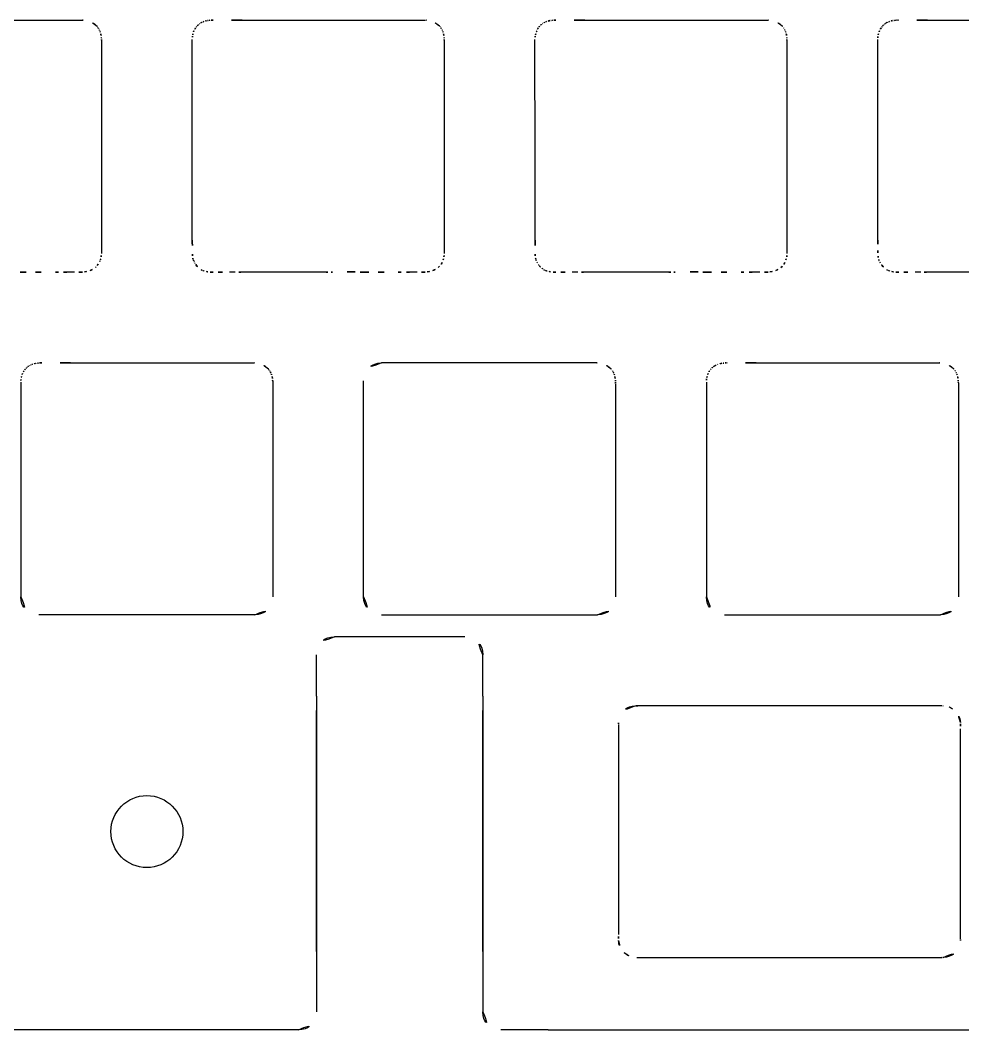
# Model space of a CAD drawing. Header units: millimetres. Extents: x 1963163760 to 1963164260, y 1135949646 to 1135950337.
# Drawn here: x 1963163989.2 to 1963164041.6, y 1135949843.2 to 1135949899.3 of the extents above; entities that cross this region are included whole.
import ezdxf

# ---------------------------------------------------------------- set-up
doc = ezdxf.new("R2010")
doc.units = ezdxf.units.MM

msp = doc.modelspace()

# ---------------------------------------------------------------- linework, layer by layer
for p, q in [((1963163982.452428, 1135949899.3461), (1963163992.644078, 1135949899.346359)), ((1963164001.502476, 1135949899.3461), (1963164011.694005, 1135949899.346359)), ((1963164020.552525, 1135949899.3461), (1963164030.744054, 1135949899.346359)), ((1963164039.602452, 1135949899.3461), (1963164049.79398, 1135949899.346359)), ((1963163993.688267, 1135949898.19255), (1963163993.688145, 1135949898.107361)), ((1963163993.688267, 1135949898.235122), (1963163993.688359, 1135949898.213836)), ((1963163993.688359, 1135949898.213836), (1963163993.688267, 1135949898.19255)), ((1963163998.738194, 1135949891.518127), (1963163998.733067, 1135949898.274902)), ((1963164012.738316, 1135949898.19255), (1963164012.738194, 1135949898.107361)), ((1963164012.738316, 1135949898.235122), (1963164012.738377, 1135949898.213836)), ((1963164012.738377, 1135949898.213836), (1963164012.738316, 1135949898.19255)), ((1963164017.788121, 1135949891.518127), (1963164017.782994, 1135949898.274902)), ((1963164031.788243, 1135949898.19255), (1963164031.788121, 1135949898.107361)), ((1963164031.788365, 1135949898.235122), (1963164031.788243, 1135949898.19255)), ((1963164036.83817, 1135949891.518127), (1963164036.833043, 1135949898.274903)), ((1963163993.688145, 1135949898.107361), (1963163993.688298, 1135949897.767265)), ((1963163993.688298, 1135949897.767265), (1963163993.688267, 1135949897.42717)), ((1963164012.738194, 1135949898.107361), (1963164012.738316, 1135949897.42717)), ((1963164031.788121, 1135949898.107361), (1963164031.788304, 1135949897.767265)), ((1963164031.788304, 1135949897.767265), (1963164031.788243, 1135949897.42717)), ((1963163993.688267, 1135949897.42717), (1963163993.68784, 1135949895.293651)), ((1963164012.738316, 1135949897.42717), (1963164012.737889, 1135949895.293651)), ((1963164031.788243, 1135949897.42717), (1963164031.787877, 1135949895.293651)), ((1963163993.68784, 1135949895.293651), (1963163993.687901, 1135949894.226883)), ((1963164012.737889, 1135949895.293651), (1963164012.73795, 1135949894.226883)), ((1963164031.787877, 1135949895.293651), (1963164031.787999, 1135949894.226883)), ((1963163993.687901, 1135949894.226883), (1963163993.688267, 1135949893.16011)), ((1963164012.73795, 1135949894.226883), (1963164012.738316, 1135949893.16011)), ((1963164031.787999, 1135949894.226883), (1963164031.788243, 1135949893.16011)), ((1963163993.688267, 1135949893.16011), (1963163993.689976, 1135949886.381668)), ((1963164012.738316, 1135949893.16011), (1963164012.739903, 1135949886.381668)), ((1963164031.788243, 1135949893.16011), (1963164031.789952, 1135949886.381668)), ((1963163998.738621, 1135949890.748119), (1963163998.738194, 1135949891.518127)), ((1963164017.788609, 1135949890.748119), (1963164017.788121, 1135949891.518127)), ((1963164036.838658, 1135949890.748119), (1963164036.83817, 1135949891.518127)), ((1963163998.738927, 1135949889.9781), (1963163998.738621, 1135949890.748119)), ((1963164017.788914, 1135949889.9781), (1963164017.788609, 1135949890.748119)), ((1963164036.838963, 1135949889.9781), (1963164036.838658, 1135949890.748119)), ((1963163998.739049, 1135949888.438003), (1963163998.738927, 1135949889.9781)), ((1963164017.789098, 1135949888.438003), (1963164017.788914, 1135949889.9781)), ((1963164036.839146, 1135949888.438003), (1963164036.838963, 1135949889.9781)), ((1963163998.739171, 1135949887.777063), (1963163998.739049, 1135949888.438003)), ((1963164017.789189, 1135949887.777063), (1963164017.789098, 1135949888.438003)), ((1963164036.839238, 1135949887.777063), (1963164036.839146, 1135949888.438003)), ((1963163998.739415, 1135949887.446651), (1963163998.739171, 1135949887.777063)), ((1963164017.789403, 1135949887.446651), (1963164017.789189, 1135949887.777063)), ((1963164036.839452, 1135949887.446651), (1963164036.839238, 1135949887.777063)), ((1963163998.739903, 1135949887.116318), (1963163998.739415, 1135949887.446651)), ((1963164017.78983, 1135949887.116318), (1963164017.789403, 1135949887.446651)), ((1963164036.839879, 1135949887.116318), (1963164036.839452, 1135949887.446651)), ((1963163991.974644, 1135949885.348581), (1963163991.762486, 1135949885.349411)), ((1963163992.186803, 1135949885.347534), (1963163991.974644, 1135949885.348581)), ((1963164001.120213, 1135949885.345083), (1963164000.805089, 1135949885.343735)), ((1963164001.609959, 1135949885.345972), (1963164001.435338, 1135949885.345947)), ((1963164001.784459, 1135949885.345825), (1963164001.609959, 1135949885.345972)), ((1963164002.48264, 1135949885.345533), (1963164001.784459, 1135949885.345825)), ((1963164003.180821, 1135949885.345413), (1963164002.48264, 1135949885.345533)), ((1963164004.675328, 1135949885.34522), (1963164003.180821, 1135949885.345413)), ((1963164005.422581, 1135949885.345054), (1963164004.675328, 1135949885.34522)), ((1963164006.169835, 1135949885.34465), (1963164005.422581, 1135949885.345054)), ((1963164011.024571, 1135949885.348581), (1963164010.812535, 1135949885.349411)), ((1963164011.236729, 1135949885.347534), (1963164011.024571, 1135949885.348581)), ((1963164020.170262, 1135949885.345083), (1963164019.855107, 1135949885.343735)), ((1963164020.659886, 1135949885.345972), (1963164020.485387, 1135949885.345947)), ((1963164020.834508, 1135949885.345825), (1963164020.659886, 1135949885.345972)), ((1963164021.532628, 1135949885.345533), (1963164020.834508, 1135949885.345825)), ((1963164022.230748, 1135949885.345413), (1963164021.532628, 1135949885.345533)), ((1963164023.725255, 1135949885.34522), (1963164022.230748, 1135949885.345413)), ((1963164024.472508, 1135949885.345054), (1963164023.725255, 1135949885.34522)), ((1963164025.219762, 1135949885.34465), (1963164024.472508, 1135949885.345054)), ((1963164030.07462, 1135949885.348581), (1963164029.862584, 1135949885.349411)), ((1963164030.286656, 1135949885.347534), (1963164030.07462, 1135949885.348581)), ((1963164039.22025, 1135949885.345083), (1963164038.905064, 1135949885.343735)), ((1963164039.709935, 1135949885.345972), (1963164039.535435, 1135949885.345947)), ((1963164039.884557, 1135949885.345825), (1963164039.709935, 1135949885.345972)), ((1963164040.582616, 1135949885.345533), (1963164039.884557, 1135949885.345825)), ((1963164041.280797, 1135949885.345413), (1963164040.582616, 1135949885.345533)), ((1963164042.775304, 1135949885.34522), (1963164041.280797, 1135949885.345413)), ((1963163991.977452, 1135949880.296112), (1963164002.16898, 1135949880.296358)), ((1963164030.077428, 1135949880.296112), (1963164040.269078, 1135949880.296356)), ((1963164022.263219, 1135949879.142532), (1963164022.263219, 1135949879.099952)), ((1963164022.263219, 1135949879.099952), (1963164022.263219, 1135949879.057373)), ((1963164041.313267, 1135949879.142532), (1963164041.313145, 1135949879.057373)), ((1963164041.313267, 1135949879.185135), (1963164041.313329, 1135949879.163828)), ((1963164041.313329, 1135949879.163828), (1963164041.313267, 1135949879.142532)), ((1963164023.549229, 1135949861.242889), (1963164023.494298, 1135949861.243103)), ((1963164040.299351, 1135949861.242706), (1963164023.549229, 1135949861.242889)), ((1963164040.387242, 1135949861.242752), (1963164040.299351, 1135949861.242706)), ((1963164005.636099, 1135949847.570992), (1963164005.636099, 1135949860.97127)), ((1963164014.884264, 1135949847.571297), (1963164014.884264, 1135949860.971042)), ((1963164022.428502, 1135949860.196121), (1963164022.428563, 1135949860.172226)), ((1963164022.428563, 1135949860.172226), (1963164022.428624, 1135949860.14833)), ((1963164022.428624, 1135949860.14833), (1963164022.42899, 1135949858.785347)), ((1963164041.428258, 1135949858.419346), (1963164041.427891, 1135949859.962623)), ((1963164022.42899, 1135949858.785347), (1963164022.429021, 1135949857.422355)), ((1963164041.428441, 1135949856.876049), (1963164041.428258, 1135949858.419346)), ((1963164022.429021, 1135949857.422355), (1963164022.428502, 1135949854.696365)), ((1963164041.428441, 1135949855.332748), (1963164041.428441, 1135949856.876049)), ((1963164041.428258, 1135949853.789444), (1963164041.428441, 1135949855.332748)), ((1963164022.428502, 1135949854.696365), (1963164022.42841, 1135949851.609756)), ((1963164041.4278, 1135949851.063499), (1963164041.428258, 1135949853.789444)), ((1963164022.42841, 1135949851.609756), (1963164022.428868, 1135949848.52317)), ((1963164041.42783, 1135949849.700531), (1963164041.4278, 1135949851.063499)), ((1963164041.428258, 1135949848.33757), (1963164041.42783, 1135949849.700531)), ((1963164041.428258, 1135949848.313675), (1963164041.428258, 1135949848.33757)), ((1963164041.428258, 1135949848.289779), (1963164041.428258, 1135949848.313675)), ((1963164014.884264, 1135949847.571297), (1963164014.884264, 1135949847.571297)), ((1963164023.436497, 1135949847.242203), (1963164040.387242, 1135949847.243057)), ((1963164018.52609, 1135949843.226216), (1963164259.31046, 1135949843.226216))]:
    msp.add_line(p, q)
at = {"linetype": 'ByBlock'}
for p, q in [((1963164021.219029, 1135949880.29636), (1963164009.258018, 1135949880.29636)), ((1963163989.208043, 1135949879.224899), (1963163989.208043, 1135949867.295419)), ((1963164003.209141, 1135949879.289932), (1963164003.209141, 1135949867.295419)), ((1963164008.258018, 1135949867.295419), (1963164008.258018, 1135949879.29636)), ((1963164022.263219, 1135949879.142532), (1963164022.263219, 1135949867.295419)), ((1963164027.308018, 1135949879.224899), (1963164027.308018, 1135949867.295419)), ((1963164041.313145, 1135949879.057373), (1963164041.313145, 1135949867.295419)), ((1963164002.209141, 1135949866.295419), (1963163990.208043, 1135949866.295419)), ((1963164009.258018, 1135949866.296017), (1963164021.263219, 1135949866.295419)), ((1963164028.308018, 1135949866.295419), (1963164040.313145, 1135949866.295419)), ((1963164013.884264, 1135949865.069616), (1963164006.636099, 1135949865.069616)), ((1963164005.636099, 1135949861.769616), (1963164005.636099, 1135949864.069616)), ((1963164014.884264, 1135949861.769616), (1963164014.884264, 1135949864.069616)), ((1963164005.636099, 1135949861.769616), (1963164005.636099, 1135949844.226216)), ((1963164014.884264, 1135949861.769616), (1963164014.884264, 1135949844.226216)), ((1963164004.636099, 1135949843.226216), (1963163915.883397, 1135949843.226216)), ((1963164018.52609, 1135949843.226216), (1963164015.884264, 1135949843.226216))]:
    msp.add_line(p, q, dxfattribs=at)
msp.add_circle((1963163996.214268, 1135949854.244903), 2)
for centre, radius, start, end in [((1963163992.989874, 1135949908.262251), 8.922595, 267.7789356, 268.1283727), ((1963163992.663872, 1135949898.287144), 1.057837, 42.2744278, 88.1262543), ((1963163999.77609, 1135949898.151177), 1.189038, 101.8272048, 109.4685797), ((1963163999.778617, 1135949898.14311), 1.197452, 99.234234, 101.8664408), ((1963163999.849616, 1135949897.513859), 1.830202, 94.2601978, 98.2669271), ((1963163999.866215, 1135949897.29032), 2.054356, 91.3202147, 94.2587184), ((1963163999.852208, 1135949893.952912), 5.391322, 89.8819469, 90.3541612), ((1963163999.823032, 1135949922.741014), 23.396826, 270.0986553, 270.3156793), ((1963164000.955755, 1135949671.658911), 227.687845, 89.8624262, 90.25260855), ((1963164011.398119, 1135949891.681262), 7.670805, 87.2751211, 87.7893802), ((1963164011.712312, 1135949898.282462), 1.062132, 43.9140604, 87.2759274), ((1963164018.827239, 1135949898.147947), 1.19245, 101.8529004, 109.4667088), ((1963164018.837854, 1135949898.090562), 1.250793, 99.2634088, 101.7888425), ((1963164018.899091, 1135949897.520398), 1.823648, 94.2612937, 98.2786188), ((1963164018.915967, 1135949897.292792), 2.051879, 91.3135057, 94.2589647), ((1963164018.902165, 1135949893.982494), 5.36174, 89.8816191, 90.3551448), ((1963164018.868931, 1135949922.741022), 23.396841, 270.1085181, 270.3255423), ((1963164020.00352, 1135949671.62307), 227.723692, 89.86186613, 90.25202116), ((1963164031.094888, 1135949908.36997), 9.030429, 267.7734808, 268.1168102), ((1963164030.763358, 1135949898.286039), 1.05895, 42.2988741, 88.1182587), ((1963164037.876065, 1135949898.151177), 1.189038, 101.8272048, 109.4685797), ((1963164037.875273, 1135949898.158535), 1.181674, 99.1895341, 101.8627141), ((1963164037.94914, 1135949897.520398), 1.823648, 94.2612937, 98.2786188), ((1963164037.966191, 1135949897.29032), 2.054356, 91.3202147, 94.2587184), ((1963164037.952183, 1135949893.952912), 5.391322, 89.8819469, 90.3541612), ((1963164037.919041, 1135949923.787666), 24.443483, 270.1037233, 270.3111713), ((1963164039.055626, 1135949671.683911), 227.662845, 89.86238522, 90.25263587), ((1963163993.179175, 1135949898.754332), 0.36228, 38.0054526, 42.4244241), ((1963163992.477619, 1135949898.228226), 1.239138, 31.7372436, 37.1996201), ((1963163992.856545, 1135949898.462336), 0.793726, 23.2208969, 31.7532412), ((1963163992.555739, 1135949898.320832), 1.126014, 18.6356165, 23.8029642), ((1963163999.916461, 1135949898.288251), 1.18264, 156.6519658, 165.3301774), ((1963163999.689186, 1135949898.386033), 0.935223, 145.6535853, 156.6337256), ((1963163999.816636, 1135949898.283156), 1.09857, 139.3759276, 144.973845), ((1963164000.1056, 1135949898.034291), 1.479929, 135.8357563, 139.3470793), ((1963163999.799984, 1135949898.32305), 1.059528, 133.9842666, 135.5227227), ((1963163999.356522, 1135949898.78089), 0.422133, 129.9677363, 133.8305583), ((1963163999.928586, 1135949898.059335), 1.342841, 124.8715611, 128.8983329), ((1963163999.647384, 1135949898.462035), 0.851677, 118.490442, 124.8400326), ((1963163999.758984, 1135949898.233864), 1.105503, 115.3212616, 117.9329918), ((1963163999.780025, 1135949898.181576), 1.161771, 110.1512685, 115.1563937), ((1963164011.886081, 1135949898.443766), 0.825087, 42.2715268, 44.2142262), ((1963164012.203588, 1135949898.73253), 0.395907, 38.2073046, 42.2562281), ((1963164011.527668, 1135949898.228226), 1.239138, 31.7372436, 37.1996201), ((1963164011.906594, 1135949898.462336), 0.793726, 23.2208969, 31.7532412), ((1963164011.509267, 1135949898.283357), 1.229458, 18.8531342, 23.5854577), ((1963164018.967409, 1135949898.288409), 1.18347, 156.6761718, 165.3485763), ((1963164018.726749, 1135949898.392521), 0.921255, 145.5486035, 156.696089), ((1963164019.015416, 1135949898.178494), 1.280436, 139.2533616, 144.9585457), ((1963164018.703046, 1135949898.447375), 0.868281, 130.8245882, 139.2411956), ((1963164018.390217, 1135949898.800662), 0.396475, 126.9937864, 129.9917734), ((1963164018.984699, 1135949898.020995), 1.376924, 126.3668533, 127.2295696), ((1963164019.526179, 1135949897.273378), 2.300017, 124.3519657, 126.1854472), ((1963164018.642063, 1135949898.56466), 0.735068, 118.5130095, 124.252514), ((1963164018.742259, 1135949898.367068), 0.956544, 115.1183403, 118.1368772), ((1963164018.830074, 1135949898.181576), 1.161771, 110.1512685, 115.1563937), ((1963164031.245117, 1135949898.72387), 0.407961, 38.4228111, 42.3526967), ((1963164030.777896, 1135949898.362302), 0.998729, 32.6757662, 38.0160989), ((1963164030.83255, 1135949898.397426), 0.933761, 26.9604052, 32.6721285), ((1963164030.736491, 1135949898.359573), 1.036589, 23.6430387, 26.4181026), ((1963164030.484447, 1135949898.255886), 1.309072, 18.9338175, 23.3762599), ((1963164038.016248, 1135949898.288636), 1.18236, 156.66405, 165.3458925), ((1963164037.782544, 1135949898.388811), 0.928093, 145.5604442, 156.6273131), ((1963164037.944935, 1135949898.262507), 1.133516, 139.5158497, 144.9372928), ((1963164038.199657, 1135949898.037774), 1.47317, 135.7691967, 139.2998553), ((1963164037.617022, 1135949898.606769), 0.658789, 130.9400641, 135.8812762), ((1963164038.02512, 1135949898.063468), 1.337462, 124.8524166, 128.8947872), ((1963164037.753442, 1135949898.452515), 0.862946, 118.5438605, 124.8112592), ((1963164037.806089, 1135949898.33703), 0.989591, 115.1025614, 118.0265752), ((1963164037.871018, 1135949898.204613), 1.137049, 110.1262543, 115.2345819), ((1963163992.420773, 1135949898.288749), 1.264219, 10.8215545, 18.058809), ((1963163992.434695, 1135949898.290243), 1.250265, 8.3243696, 10.8741293), ((1963163991.659931, 1135949898.21614), 2.027967, 3.4993001, 7.2267865), ((1963163991.437305, 1135949898.198456), 2.251261, 0.933209, 3.6026893), ((1963164000.955755, 1135949898.171294), 2.225102, 172.4083717, 177.3311497), ((1963164000.06824, 1135949898.289464), 1.329754, 167.0371934, 172.4033698), ((1963164011.470822, 1135949898.288749), 1.264219, 10.8215545, 18.058809), ((1963164011.347744, 1135949898.27013), 1.388613, 8.3278199, 10.6226695), ((1963164010.765993, 1135949898.219581), 1.971848, 3.4988621, 7.332798), ((1963164010.487354, 1135949898.198456), 2.251261, 0.933209, 3.6026893), ((1963164020.03932, 1135949898.166838), 2.258912, 172.4086479, 177.257985), ((1963164019.118289, 1135949898.289464), 1.329754, 167.0371934, 172.4033698), ((1963164030.520749, 1135949898.288749), 1.264219, 10.8215545, 18.058809), ((1963164030.226786, 1135949898.238172), 1.562461, 8.5791294, 10.6193607), ((1963164029.759906, 1135949898.21614), 2.027967, 3.4993001, 7.2267865), ((1963164029.418959, 1135949898.19101), 2.369816, 1.0665684, 3.6026067), ((1963164039.439974, 1135949898.154378), 2.609716, 173.8870699, 177.3529614), ((1963164038.008726, 1135949898.308435), 1.170201, 166.1906435, 173.924767), ((1963164048.682585, 1135949887.20999), 49.942769, 180.1074662, 181.0032558), ((1963164069.952434, 1135949887.246569), 52.162766, 180.1430653, 181.0019168), ((1963164260.293268, 1135949887.682372), 223.454106, 180.14514166, 180.29262026), ((1963164042.077379, 1135949886.567262), 5.235368, 180.2857626, 183.7644067), ((1963163992.544525, 1135949886.417357), 1.156546, 322.1632595, 334.8828332), ((1963163992.647516, 1135949886.370734), 1.043504, 334.800329, 340.4152099), ((1963163992.723693, 1135949886.329287), 0.957937, 341.2235827, 352.1989296), ((1963163991.484316, 1135949886.497781), 2.208715, 352.2324327, 356.986552), ((1963164000.187628, 1135949886.360893), 1.44038, 181.0090759, 189.7613904), ((1963163999.472309, 1135949886.245906), 0.715966, 190.3981375, 196.5615191), ((1963163999.285089, 1135949886.19695), 0.522597, 197.2676564, 201.8646258), ((1963164000.046614, 1135949886.498789), 1.341757, 201.716185, 203.5058986), ((1963164000.561855, 1135949886.742356), 1.911471, 204.0410945, 205.5759621), ((1963163999.784241, 1135949886.382167), 1.054612, 206.1630625, 210.8248228), ((1963164001.531964, 1135949887.432916), 3.093875, 210.9499812, 212.5387534), ((1963164011.620877, 1135949886.395607), 1.123981, 327.58886, 340.5289879), ((1963164011.78703, 1135949886.326777), 0.944434, 341.1059087, 352.2390225), ((1963164010.568698, 1135949886.493051), 2.17406, 352.2330393, 357.0632904), ((1963164019.223877, 1135949886.358914), 1.426444, 180.9823112, 189.7769963), ((1963164018.543847, 1135949886.249903), 0.737823, 190.4022342, 196.3806511), ((1963164018.59819, 1135949886.28241), 0.799285, 197.5177533, 208.517148), ((1963164019.816775, 1135949886.943902), 2.185835, 208.5029119, 212.519878), ((1963164030.666017, 1135949886.397664), 1.129294, 327.6317781, 340.5135725), ((1963164030.823669, 1135949886.329287), 0.957937, 341.2235827, 352.1989296), ((1963164029.584291, 1135949886.497781), 2.208715, 352.2324327, 356.986552), ((1963164037.672225, 1135949886.27717), 0.820673, 183.7469256, 196.6647711), ((1963164037.623474, 1135949886.271112), 0.772275, 197.2714628, 208.6582221), ((1963164038.916106, 1135949886.975357), 2.2443, 208.6083512, 212.5206208), ((1963163990.070727, 1135949959.785544), 74.445426, 269.30977909, 269.96304867), ((1963163990.066925, 1135949951.636411), 66.296292, 269.96179192, 270.69535767), ((1963163991.96999, 1135949794.565275), 90.786372, 90.42548375, 90.69328111), ((1963163991.564968, 1135949822.749559), 62.600163, 89.81921825, 90.24635204), ((1963163991.937689, 1135949835.584066), 49.764091, 89.2615542, 89.7131855), ((1963163992.594939, 1135949886.577976), 1.234054, 269.2620459, 276.683336), ((1963163992.561455, 1135949886.801876), 1.460347, 276.9657716, 290.1757296), ((1963163992.735108, 1135949886.329764), 0.957311, 290.1657591, 310.3763475), ((1963163992.786689, 1135949886.246542), 0.860622, 311.3495534, 321.2549243), ((1963163999.156931, 1135949885.918763), 0.27724, 212.7424688, 214.7962721), ((1963163999.727036, 1135949886.31943), 0.974054, 215.0131108, 239.6356667), ((1963163999.704011, 1135949886.294563), 0.940988, 240.0799079, 246.1982647), ((1963163999.745596, 1135949886.389193), 1.044351, 246.2060444, 257.6239622), ((1963163999.750379, 1135949886.465818), 1.120283, 258.2249442, 269.4017601), ((1963164000.348218, 1135949944.549194), 59.206736, 269.41012082, 269.83225031), ((1963164000.294486, 1135950005.85496), 120.512307, 269.94313184, 270.24275933), ((1963164001.620929, 1135949760.192178), 125.153906, 90.08496759, 90.22923544), ((1963164006.205724, 1135949941.618368), 56.273729, 269.9634585, 270.2557778), ((1963164005.858814, 1135949955.66339), 70.320735, 270.48735357, 270.63069873), ((1963164007.399172, 1135949814.881871), 70.469211, 89.67443043, 90.62306214), ((1963164006.613192, 1135949751.217954), 134.137238, 89.31195126, 89.49323434), ((1963164009.122254, 1135949960.018288), 74.678171, 269.31079004, 269.96199682), ((1963164009.116844, 1135949951.643608), 66.303489, 269.96187388, 270.69531669), ((1963164011.005081, 1135949795.908614), 89.442952, 90.42228711, 90.69416914), ((1963164010.61604, 1135949822.749556), 62.600163, 89.82016081, 90.24728093), ((1963164010.990062, 1135949835.894523), 49.453626, 89.2596416, 89.7142101), ((1963164011.644938, 1135949886.57831), 1.234391, 269.2631525, 276.6838308), ((1963164011.609561, 1135949886.808259), 1.466919, 277.0108299, 290.1609402), ((1963164011.784745, 1135949886.330983), 0.958508, 290.1637541, 310.3478072), ((1963164011.808493, 1135949886.276391), 0.901692, 311.4437246, 327.5941959), ((1963164019.696598, 1135949886.877674), 2.048917, 212.7649161, 213.453894), ((1963164018.392237, 1135949886.016794), 0.486076, 213.5472331, 216.4513345), ((1963164018.534529, 1135949886.137769), 0.672529, 217.5390528, 222.9803052), ((1963164019.125703, 1135949886.698639), 1.487413, 223.2613018, 229.332713), ((1963164018.72458, 1135949886.231898), 0.871989, 229.3389805, 239.7050019), ((1963164018.75406, 1135949886.294563), 0.940988, 240.0799079, 246.1982647), ((1963164018.795645, 1135949886.389193), 1.044351, 246.2060444, 257.6239622), ((1963164018.800428, 1135949886.465818), 1.120283, 258.2249442, 269.4017601), ((1963164019.400587, 1135949944.971501), 59.629044, 269.41207429, 269.83108919), ((1963164019.345169, 1135950005.884151), 120.541495, 269.94279033, 270.2423905), ((1963164020.670978, 1135949760.192178), 125.153906, 90.08496759, 90.22923544), ((1963164025.25565, 1135949941.618368), 56.273729, 269.9634585, 270.2557778), ((1963164024.905155, 1135949955.773209), 70.43058, 270.48951194, 270.6327343), ((1963164026.44876, 1135949814.881875), 70.46921, 89.6740616, 90.62267967), ((1963164025.724373, 1135949757.123446), 128.231436, 89.30763423, 89.49720972), ((1963164028.172381, 1135949960.050274), 74.710157, 269.31092664, 269.96191486), ((1963164028.16682, 1135949951.65076), 66.310641, 269.96188754, 270.69527571), ((1963164030.069966, 1135949794.565275), 90.786372, 90.42548375, 90.69328111), ((1963164029.665014, 1135949822.716809), 62.632914, 89.81925923, 90.24628373), ((1963164030.043528, 1135949836.11278), 49.235354, 89.2603793, 89.7170651), ((1963164030.69508, 1135949886.577879), 1.233951, 269.2571414, 276.6818788), ((1963164030.65655, 1135949886.818923), 1.477876, 277.0781096, 290.1275638), ((1963164030.836508, 1135949886.328187), 0.955184, 290.1216128, 310.372704), ((1963164030.865008, 1135949886.271574), 0.893718, 311.3317051, 327.6296293), ((1963164038.742505, 1135949886.873595), 2.043226, 212.7315935, 213.4215268), ((1963164037.4573, 1135949886.025198), 0.503249, 213.3960966, 216.1970785), ((1963164037.280302, 1135949885.897554), 0.285036, 216.5028572, 218.3500851), ((1963164037.835172, 1135949886.335214), 0.991738, 218.2894764, 239.6958927), ((1963164037.795127, 1135949886.276829), 0.921138, 240.0139239, 246.2642544), ((1963164037.845694, 1135949886.389193), 1.044351, 246.2060444, 257.6239622), ((1963164037.850392, 1135949886.464973), 1.119439, 258.2203817, 269.3994105), ((1963164038.448194, 1135949944.549194), 59.206736, 269.41012082, 269.83225031), ((1963164038.394461, 1135950005.85496), 120.512307, 269.94313184, 270.24275933), ((1963164039.721063, 1135949760.143692), 125.202392, 90.08495393, 90.2291808), ((1963163990.250573, 1135949879.144213), 1.148396, 110.160785, 115.218963), ((1963163990.252106, 1135949879.0974), 1.19296, 101.8388189, 109.4549745), ((1963163990.244098, 1135949879.138332), 1.151256, 99.1231734, 101.8667194), ((1963163990.32414, 1135949878.47038), 1.823648, 94.2612937, 98.2786188), ((1963163990.339361, 1135949878.276769), 2.017855, 91.2886785, 94.2838141), ((1963163990.327122, 1135949874.961976), 5.33224, 89.8812912, 90.3561147), ((1963163990.293797, 1135949903.7555), 23.461338, 270.1083679, 270.3250915), ((1963163991.432971, 1135949652.608916), 227.687847, 89.86298627, 90.25316862), ((1963164002.51054, 1135949889.091152), 8.801425, 267.7759415, 268.1297944), ((1963164002.188638, 1135949879.236812), 1.058173, 42.2809749, 88.1227555), ((1963164021.562743, 1135949889.170364), 8.880658, 267.7818883, 268.1341542), ((1963164021.239309, 1135949879.2382), 1.056771, 42.2500394, 88.1408104), ((1963164028.36036, 1135949879.11948), 1.174954, 110.1886388, 115.1379203), ((1963164028.352203, 1135949879.0974), 1.19296, 101.8388189, 109.4549745), ((1963164028.339661, 1135949879.167144), 1.122128, 99.1401089, 101.9426228), ((1963164028.425602, 1135949878.454542), 1.839552, 94.2708142, 98.2571692), ((1963164028.439434, 1135949878.275856), 2.018772, 91.2943079, 94.2846219), ((1963164028.427159, 1135949874.902894), 5.391322, 89.8819469, 90.3541612), ((1963164028.393955, 1135949903.691004), 23.396841, 270.1085181, 270.3255423), ((1963164029.532947, 1135949652.608916), 227.687847, 89.86298627, 90.25316862), ((1963164040.552493, 1135949887.496962), 7.206181, 267.7460164, 268.1808559), ((1963164040.289301, 1135949879.23808), 1.056894, 42.2527758, 88.1329651), ((1963163990.390988, 1135949879.238711), 1.182089, 156.6627101, 165.3463465), ((1963163990.157229, 1135949879.338941), 0.927749, 145.5569848, 156.6273687), ((1963163990.321483, 1135949879.211554), 1.13532, 139.5295404, 144.94358), ((1963163990.580132, 1135949878.982774), 1.480589, 135.7780457, 139.2910022), ((1963163989.993297, 1135949879.555629), 0.660507, 130.9572237, 135.8864833), ((1963163990.392799, 1135949879.022963), 1.325497, 124.8269513, 128.9054244), ((1963163990.130408, 1135949879.3991), 0.866882, 118.5502361, 124.7886174), ((1963163990.169264, 1135949879.310697), 0.96314, 115.0628758, 118.0672205), ((1963164002.669469, 1135949879.673476), 0.408654, 38.4156151, 42.3396428), ((1963164002.704342, 1135949879.702653), 0.363202, 35.0235666, 38.227615), ((1963164001.666427, 1135949878.959293), 1.639845, 34.7706747, 35.4804436), ((1963164001.194583, 1135949878.642432), 2.208157, 32.654637, 34.5421602), ((1963164002.423366, 1135949879.430882), 0.748172, 27.0191153, 32.5928705), ((1963164002.160335, 1135949879.309147), 1.037856, 23.636983, 26.4094215), ((1963164001.910665, 1135949879.206183), 1.307875, 18.9386256, 23.3838832), ((1963164021.752762, 1135949879.703269), 0.364009, 38.004723, 42.4036836), ((1963164021.764255, 1135949879.708201), 0.35193, 35.2112987, 38.5241969), ((1963164017.620555, 1135949876.777199), 5.427461, 35.0544381, 35.269253), ((1963164020.210879, 1135949878.623287), 2.246818, 32.6020558, 34.4562503), ((1963164021.472406, 1135949879.430545), 0.749115, 27.0112527, 32.5754315), ((1963164021.210262, 1135949879.309147), 1.037856, 23.636983, 26.4094215), ((1963164021.035172, 1135949879.233553), 1.228566, 18.8583181, 23.5927438), ((1963164028.491233, 1135949879.238343), 1.182325, 156.6505218, 165.330913), ((1963164028.258907, 1135949879.338935), 0.929156, 145.6160517, 156.6674275), ((1963164028.627718, 1135949879.067468), 1.386922, 139.6964539, 144.9652536), ((1963164028.144058, 1135949879.477378), 0.752924, 129.9654188, 139.6781565), ((1963164028.239906, 1135949879.368927), 0.897618, 124.1822078, 130.2080162), ((1963164028.261251, 1135949879.339033), 0.934341, 118.445937, 124.2351116), ((1963164028.257619, 1135949879.336324), 0.935004, 115.0830854, 118.1711623), ((1963164040.80281, 1135949879.703269), 0.364009, 38.004723, 42.4036836), ((1963164040.128084, 1135949879.197678), 1.207092, 31.5864913, 37.1948525), ((1963164040.436041, 1135949879.386518), 0.845847, 23.6083368, 31.6162599), ((1963164040.01064, 1135949879.206183), 1.307875, 18.9386256, 23.3838832), ((1963163991.814768, 1135949879.104392), 2.60951, 173.8869462, 177.3531388), ((1963163990.383648, 1135949879.258446), 1.170122, 166.1903619, 173.9249873), ((1963164001.945683, 1135949879.238732), 1.264338, 10.8218867, 18.0584677), ((1963164001.651489, 1135949879.18819), 1.562799, 8.5764498, 10.6167913), ((1963164000.99618, 1135949879.148399), 2.217483, 3.6594527, 7.0678689), ((1963164020.995731, 1135949879.238732), 1.264338, 10.8218867, 18.0584677), ((1963164020.872017, 1135949879.220073), 1.389364, 8.3255422, 10.6197786), ((1963164020.113074, 1135949879.152691), 2.1505, 3.6589875, 7.1739122), ((1963164019.615528, 1135949879.132751), 2.648331, 1.133421, 3.4025733), ((1963164018.547871, 1135949879.17448), 3.715485, 359.5073324, 0.1643346), ((1963164029.563889, 1135949879.116852), 2.258457, 172.4079447, 177.2578616), ((1963164028.643481, 1135949879.239453), 1.329919, 167.0384558, 172.4046101), ((1963164040.045658, 1135949879.238732), 1.264338, 10.8218867, 18.0584677), ((1963164040.059019, 1135949879.240191), 1.250941, 8.3220919, 10.8711662), ((1963164039.285566, 1135949879.166182), 2.027332, 3.4995464, 7.2277777), ((1963164039.062376, 1135949879.148471), 2.25119, 0.933168, 3.6027302), ((1963164023.427799, 1135949860.243876), 0.999497, 92.808879, 177.2196642), ((1963164023.432716, 1135949860.055272), 1.188123, 89.8147103, 92.6000116), ((1963164023.357166, 1135949839.394451), 21.849082, 89.6403881, 89.7918017), ((1963164040.393711, 1135949858.041769), 3.200989, 88.4943574, 90.1157855), ((1963164040.42929, 1135949860.243752), 0.99908, 56.271049, 87.2158755), ((1963164040.43014, 1135949860.245754), 0.996943, 3.7924993, 56.2478431), ((1963164031.840593, 1135949860.23212), 9.41216, 179.926193, 180.2191403), ((1963164023.614264, 1135949860.24274), 1.185825, 177.6018627, 179.9273404), ((1963164039.887909, 1135949860.209314), 1.540398, 359.5422085, 3.8109263), ((1963164116.435443, 1135949859.96262), 75.007552, 179.82095315, 180), ((1963164025.143204, 1135949848.308531), 2.716165, 178.9501139, 182.428586), ((1963164013.864092, 1135949848.512069), 8.564783, 358.9712773, 0.0742578), ((1963164040.244056, 1135949848.243174), 1.184264, 357.6003039, 359.9277366), ((1963164031.951188, 1135949848.253704), 9.477138, 359.9273131, 0.2181021), ((1963164023.423095, 1135949848.241475), 0.994777, 182.7679865, 226.822311), ((1963164040.42988, 1135949848.241338), 0.998544, 272.7517386, 357.2590792), ((1963164023.434389, 1135949848.253407), 1.011206, 226.8182811, 270.1194738), ((1963164040.402553, 1135949850.298367), 3.055348, 269.7128849, 271.4115741)]:
    msp.add_arc(centre, radius, start, end)
for centre, start, end in [((1963164009.258018, 1135949879.29636), 90, 180), ((1963163990.208043, 1135949867.295419), 180, 270), ((1963164002.209141, 1135949867.295419), 270, 0), ((1963164009.258018, 1135949867.296017), 180, 270), ((1963164021.263219, 1135949867.295419), 270, 0), ((1963164028.308018, 1135949867.295419), 180, 270), ((1963164040.313145, 1135949867.295419), 270, 0), ((1963164006.636099, 1135949864.069616), 90, 180), ((1963164013.884264, 1135949864.069616), 0, 90), ((1963164004.636099, 1135949844.226216), 270, 0), ((1963164015.884264, 1135949844.226216), 180, 270)]:
    msp.add_arc(centre, 1, start, end, dxfattribs=at)

doc.saveas('drawing.dxf')
